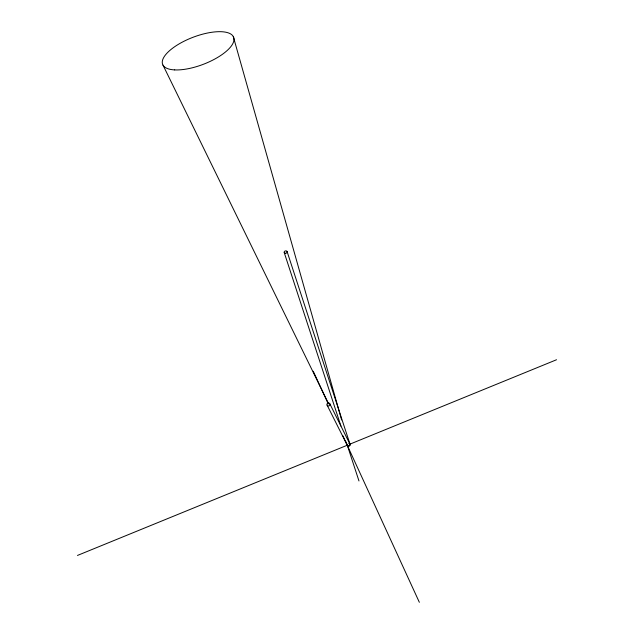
<?xml version="1.0" encoding="UTF-8"?>
<svg xmlns="http://www.w3.org/2000/svg" width="634" height="634" viewBox="0 0 634 634"><rect width="100%" height="100%" fill="white"/><g stroke="black" fill="none" stroke-linecap="round" stroke-linejoin="round"><path stroke-width="0.95" d="M77.467 555.439L347.202 445.258A1.522 1.205 -18.1 0 0 348.343 445.916M556.533 359.747L350.016 444.109A1.522 1.506 -26.6 0 0 349.168 443.277M327.073 405.063L347.424 445.631L358.971 480.968M329.854 403.842A1.522 1.506 -26.6 0 1 328.293 405.95A1.522 1.506 -26.6 0 1 327.247 403.557A1.522 1.506 -26.6 0 1 329.854 403.842L350.111 444.45A1.522 1.506 -26.6 0 1 347.424 445.631M163.009 65.151L328.618 403.795M313.259 371.231L328.079 403.501M342.899 435.772L419.351 602.3M287.067 251.508L350.095 444.41A1.522 1.205 -18.1 0 1 349.112 445.781M284.254 252.657L340.933 426.08M346.148 442.017L347.123 444.957A1.522 1.205 -18.1 0 1 347.139 444.632M347.218 445.298L347.107 444.917A1.522 1.506 -26.6 0 1 347.107 444.521M233.257 36.463L341.623 419.946M350.095 444.41L350.016 444.109A1.522 1.205 -18.1 0 0 349.572 443.641M348.874 443.443A1.522 1.205 -18.1 0 1 349.247 443.499M285.023 253.267A1.522 1.205 -18.1 0 0 287.147 251.809A1.522 1.205 -18.1 0 0 284.809 251.175A1.522 1.205 -18.1 0 0 285.023 253.267M174.699 69.906A38 14.463 -20.9 0 0 233.367 42.407A38 14.463 -20.9 0 0 186.333 40.116A38 14.463 -20.9 0 0 174.699 69.906"/></g></svg>
